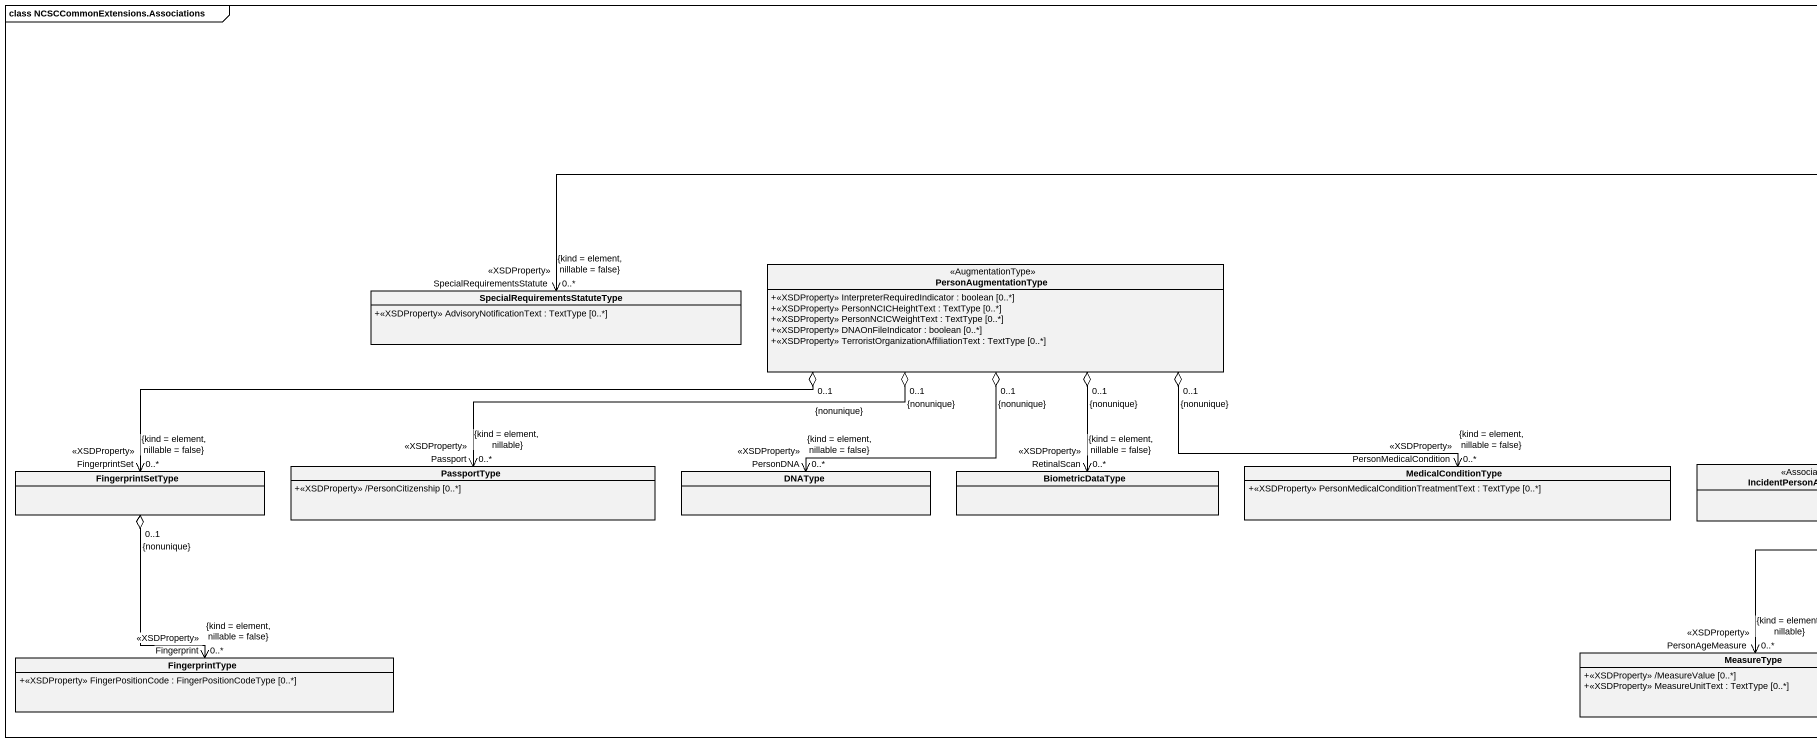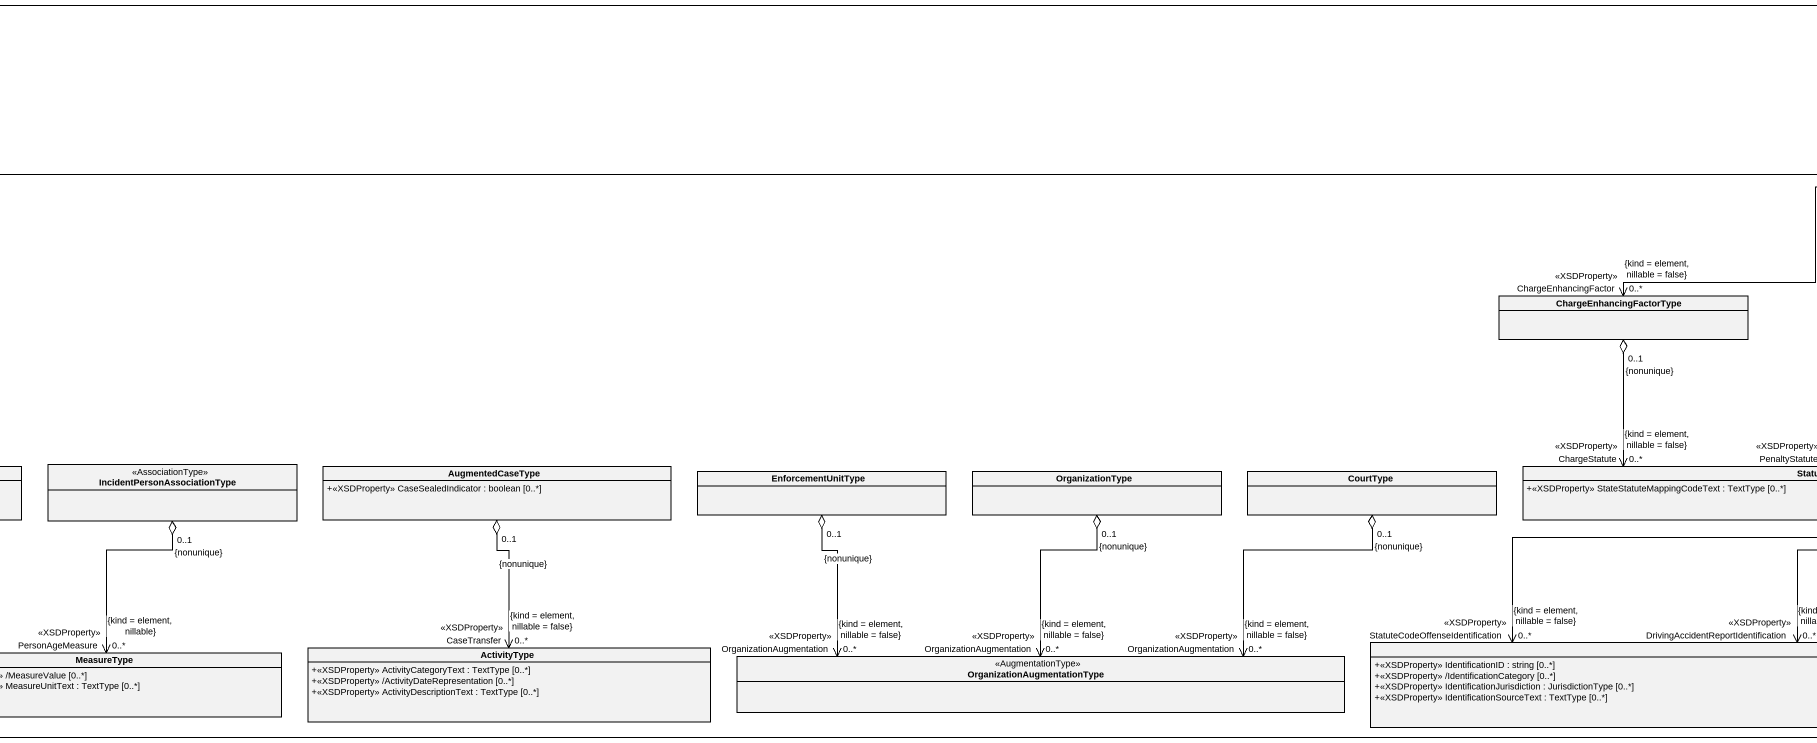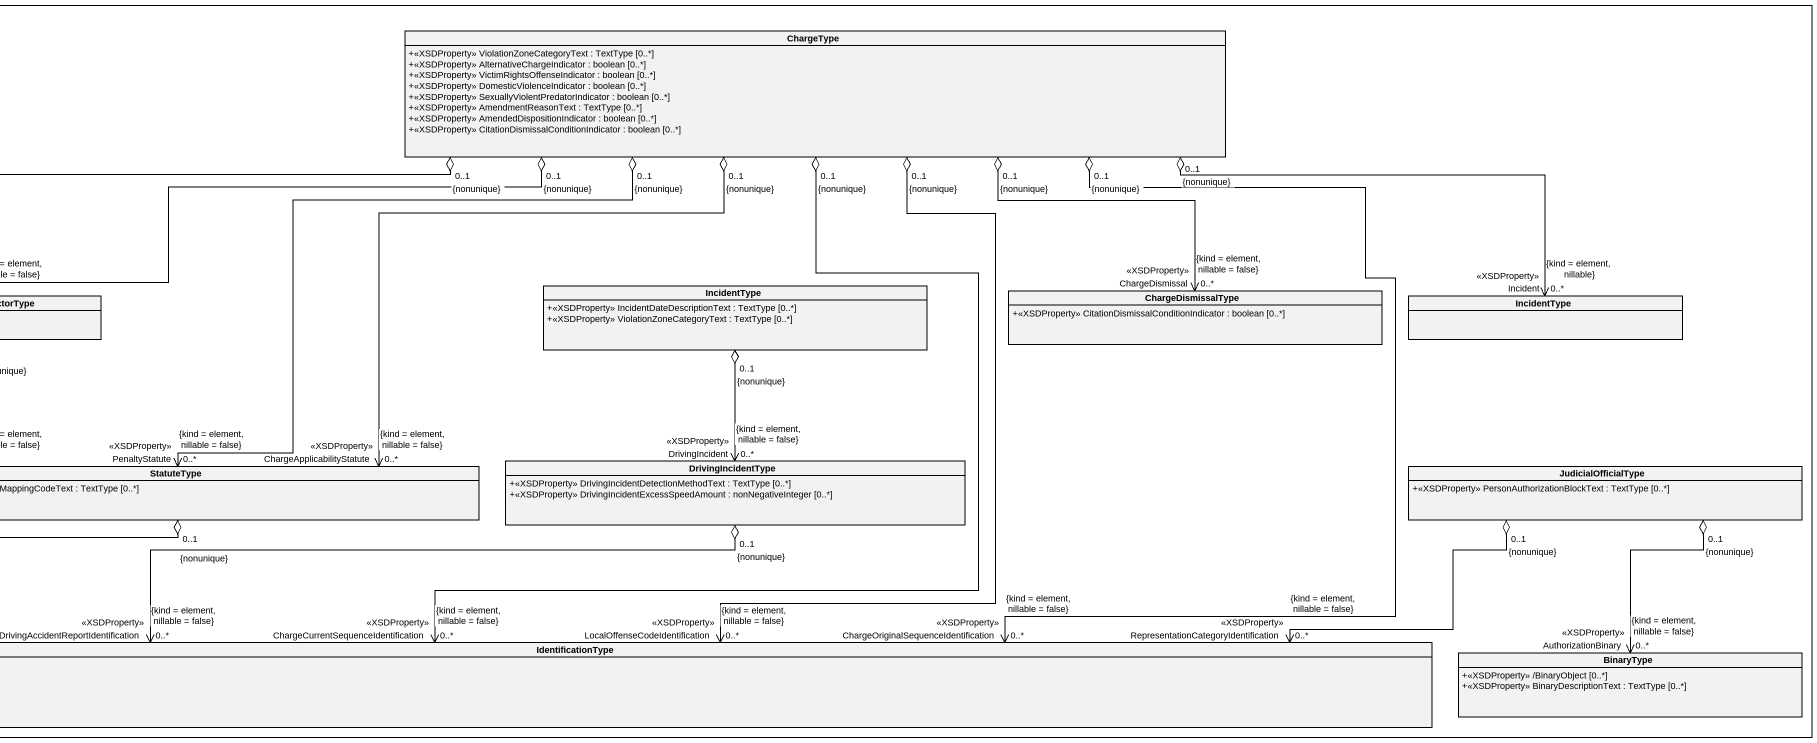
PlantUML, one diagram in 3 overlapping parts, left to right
@startuml
mainframe class NCSCCommonExtensions.Associations
hide circle
hide empty members
skinparam classAttributeIconSize 0
class ChargeType {
  +<<XSDProperty>> ViolationZoneCategoryText : TextType [0..*]
  +<<XSDProperty>> AlternativeChargeIndicator : boolean [0..*]
  +<<XSDProperty>> VictimRightsOffenseIndicator : boolean [0..*]
  +<<XSDProperty>> DomesticViolenceIndicator : boolean [0..*]
  +<<XSDProperty>> SexuallyViolentPredatorIndicator : boolean [0..*]
  +<<XSDProperty>> AmendmentReasonText : TextType [0..*]
  +<<XSDProperty>> AmendedDispositionIndicator : boolean [0..*]
  +<<XSDProperty>> CitationDismissalConditionIndicator : boolean [0..*]
}
class PersonAugmentationType <<AugmentationType>> {
  +<<XSDProperty>> InterpreterRequiredIndicator : boolean [0..*]
  +<<XSDProperty>> PersonNCICHeightText : TextType [0..*]
  +<<XSDProperty>> PersonNCICWeightText : TextType [0..*]
  +<<XSDProperty>> DNAOnFileIndicator : boolean [0..*]
  +<<XSDProperty>> TerroristOrganizationAffiliationText : TextType [0..*]
}
class "SpecialRequirementsStatuteType" as SpecialRequirementsStatuteTy {
  +<<XSDProperty>> AdvisoryNotificationText : TextType [0..*]
}
class ChargeEnhancingFactorType
class IncidentType {
  +<<XSDProperty>> IncidentDateDescriptionText : TextType [0..*]
  +<<XSDProperty>> ViolationZoneCategoryText : TextType [0..*]
}
class ChargeDismissalType {
  +<<XSDProperty>> CitationDismissalConditionIndicator : boolean [0..*]
}
class "IncidentType" as IncidentType_2
class PassportType {
  +<<XSDProperty>> /PersonCitizenship [0..*]
}
class MedicalConditionType {
  +<<XSDProperty>> PersonMedicalConditionTreatmentText : TextType [0..*]
}
class "IncidentPersonAssociationType" as IncidentPersonAssociationTyp <<AssociationType>>
class AugmentedCaseType {
  +<<XSDProperty>> CaseSealedIndicator : boolean [0..*]
}
class StatuteType {
  +<<XSDProperty>> StateStatuteMappingCodeText : TextType [0..*]
}
class DrivingIncidentType {
  +<<XSDProperty>> DrivingIncidentDetectionMethodText : TextType [0..*]
  +<<XSDProperty>> DrivingIncidentExcessSpeedAmount : nonNegativeInteger [0..*]
}
class JudicialOfficialType {
  +<<XSDProperty>> PersonAuthorizationBlockText : TextType [0..*]
}
class FingerprintSetType
class DNAType
class BiometricDataType
class EnforcementUnitType
class OrganizationType
class CourtType
class FingerprintType {
  +<<XSDProperty>> FingerPositionCode : FingerPositionCodeType [0..*]
}
class MeasureType {
  +<<XSDProperty>> /MeasureValue [0..*]
  +<<XSDProperty>> MeasureUnitText : TextType [0..*]
}
class ActivityType {
  +<<XSDProperty>> ActivityCategoryText : TextType [0..*]
  +<<XSDProperty>> /ActivityDateRepresentation [0..*]
  +<<XSDProperty>> ActivityDescriptionText : TextType [0..*]
}
class OrganizationAugmentationType <<AugmentationType>>
class IdentificationType {
  +<<XSDProperty>> IdentificationID : string [0..*]
  +<<XSDProperty>> /IdentificationCategory [0..*]
  +<<XSDProperty>> IdentificationJurisdiction : JurisdictionType [0..*]
  +<<XSDProperty>> IdentificationSourceText : TextType [0..*]
}
class BinaryType {
  +<<XSDProperty>> /BinaryObject [0..*]
  +<<XSDProperty>> BinaryDescriptionText : TextType [0..*]
}
ChargeType "0..1\n{nonunique}" o-left-> "SpecialRequirementsStatute\n<<XSDProperty>>\n0..*\n{kind = element, nillable = false}" SpecialRequirementsStatuteTy
ChargeType "0..1\n{nonunique}" o-left-> "ChargeEnhancingFactor\n<<XSDProperty>>\n0..*\n{kind = element, nillable = false}" ChargeEnhancingFactorType
ChargeType "0..1\n{nonunique}" o-right-> "ChargeDismissal\n<<XSDProperty>>\n0..*\n{kind = element, nillable = false}" ChargeDismissalType
ChargeType "0..1\n{nonunique}" o-right-> "Incident\n<<XSDProperty>>\n0..*\n{kind = element, nillable}" IncidentType_2
ChargeType "0..1\n{nonunique}" o--> "PenaltyStatute\n<<XSDProperty>>\n0..*\n{kind = element, nillable = false}" StatuteType
ChargeType "0..1\n{nonunique}" o--> "ChargeApplicabilityStatute\n<<XSDProperty>>\n0..*\n{kind = element, nillable = false}" StatuteType
ChargeType "0..1\n{nonunique}" o--> "ChargeOriginalSequenceIdentification\n<<XSDProperty>>\n0..*\n{kind = element, nillable = false}" IdentificationType
ChargeType "0..1\n{nonunique}" o--> "ChargeCurrentSequenceIdentification\n<<XSDProperty>>\n0..*\n{kind = element, nillable = false}" IdentificationType
ChargeType "0..1\n{nonunique}" o--> "LocalOffenseCodeIdentification\n<<XSDProperty>>\n0..*\n{kind = element, nillable = false}" IdentificationType
PersonAugmentationType "0..1\n{nonunique}" o-left-> "Passport\n<<XSDProperty>>\n0..*\n{kind = element, nillable}" PassportType
PersonAugmentationType "0..1\n{nonunique}" o-right-> "PersonMedicalCondition\n<<XSDProperty>>\n0..*\n{kind = element, nillable = false}" MedicalConditionType
PersonAugmentationType "0..1\n{nonunique}" o-left-> "FingerprintSet\n<<XSDProperty>>\n0..*\n{kind = element, nillable = false}" FingerprintSetType
PersonAugmentationType "0..1\n{nonunique}" o--> "PersonDNA\n<<XSDProperty>>\n0..*\n{kind = element, nillable = false}" DNAType
PersonAugmentationType "0..1\n{nonunique}" o--> "RetinalScan\n<<XSDProperty>>\n0..*\n{kind = element, nillable = false}" BiometricDataType
ChargeEnhancingFactorType "0..1\n{nonunique}" o--> "ChargeStatute\n<<XSDProperty>>\n0..*\n{kind = element, nillable = false}" StatuteType
IncidentType "0..1\n{nonunique}" o--> "DrivingIncident\n<<XSDProperty>>\n0..*\n{kind = element, nillable = false}" DrivingIncidentType
IncidentPersonAssociationTyp "0..1\n{nonunique}" o--> "PersonAgeMeasure\n<<XSDProperty>>\n0..*\n{kind = element, nillable}" MeasureType
AugmentedCaseType "0..1\n{nonunique}" o--> "CaseTransfer\n<<XSDProperty>>\n0..*\n{kind = element, nillable = false}" ActivityType
StatuteType "0..1\n{nonunique}" o-right-> "StatuteCodeOffenseIdentification\n<<XSDProperty>>\n0..*\n{kind = element, nillable = false}" IdentificationType
DrivingIncidentType "0..1\n{nonunique}" o--> "DrivingAccidentReportIdentification\n<<XSDProperty>>\n0..*\n{kind = element, nillable = false}" IdentificationType
JudicialOfficialType "0..1\n{nonunique}" o-left-> "RepresentationCategoryIdentification\n<<XSDProperty>>\n0..*\n{kind = element, nillable = false}" IdentificationType
JudicialOfficialType "0..1\n{nonunique}" o--> "AuthorizationBinary\n<<XSDProperty>>\n0..*\n{kind = element, nillable = false}" BinaryType
FingerprintSetType "0..1\n{nonunique}" o--> "Fingerprint\n<<XSDProperty>>\n0..*\n{kind = element, nillable = false}" FingerprintType
EnforcementUnitType "0..1\n{nonunique}" o--> "OrganizationAugmentation\n<<XSDProperty>>\n0..*\n{kind = element, nillable = false}" OrganizationAugmentationType
OrganizationType "0..1\n{nonunique}" o--> "OrganizationAugmentation\n<<XSDProperty>>\n0..*\n{kind = element, nillable = false}" OrganizationAugmentationType
CourtType "0..1\n{nonunique}" o-left-> "OrganizationAugmentation\n<<XSDProperty>>\n0..*\n{kind = element, nillable = false}" OrganizationAugmentationType
@enduml
